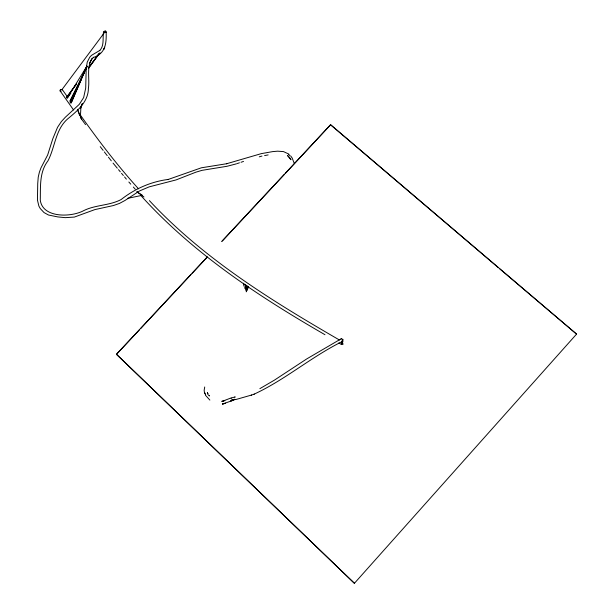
<?xml version="1.0" encoding="UTF-8"?>
<svg xmlns="http://www.w3.org/2000/svg" width="614" height="614" viewBox="0 0 614 614"><rect width="100%" height="100%" fill="white"/><g stroke="black" fill="none" stroke-linecap="round" stroke-linejoin="round"><path stroke-width="0.92" d="M168.489 179.395C150.99 181.614 134.888 188.744 121.081 199.573C109.576 205.629 95.884 204.777 84.179 210.395C71.232 217.617 42.404 218.123 40.271 200.041C40.631 186.641 39.227 172.235 47.946 160.868C55.099 147.268 55.306 129.907 67.433 119.108C76.98 111.195 88.378 101.962 88.401 88.301C89.982 78.17 85.668 65.383 93.558 57.225L93.205 57.555C105.478 53.479 106.498 43.84 106.168 32.197L103.505 31.897C102.53 38.436 104.472 45.912 99.568 50.663L99.921 50.356L91.463 55.375L89.736 57.209L87.249 62.091L86.19 68.898L85.699 88.124L83.642 97.595L79.298 104.326L65.307 117.274L61.346 121.61L57.539 127.313L52.781 138.802L47.662 154.974L40.931 167.967L39.342 172.357L38.237 177.147L37.73 183.525L37.446 200.095L38.882 206.081L40.286 208.576L44.024 212.567L48.491 215.015L57.739 216.911L65.268 217.655L74.378 217.072L94.901 209.589L113.383 205.552L119.469 203.418L124.995 200.463L139.462 190.977L149.125 186.879L176.072 179.917L195.851 172.189L201.983 170.347L227.011 166.287L236.513 163.815M80.411 116.507L80.964 106.253M204.715 386.981L204.155 390.251L204.424 392.392M244.679 288.273L245.539 284.62M232.859 399.791L232.491 400.543L233.642 399.967L231.478 400.144L235.477 399.43M234.809 397.089L235.208 396.928L230.872 398.087L231.294 398.187M245.462 288.81L246.521 285.295M245.37 288.818L246.506 285.295M80.603 108.402L82.153 103.881M104.702 47.224L104.027 49.112L104.633 47.416M246.13 289.562L247.48 286.009L245.753 290.437M231.969 400.52L232.153 400.036M86.981 66.197L71.147 103.045L86.935 66.059L70.134 103.022L81.424 78.868M246.567 290.982L248.47 286.677L246.176 291.834M80.833 107.082L82.353 103.712M343.103 339.404L342.435 339.404M83.443 74.555L84.248 72.828M85.86 69.374L87.073 66.788M86.935 66.596L69.919 101.279L77.702 86.144M79.858 81.938L80.726 80.25M89.352 63.426L91.939 58.384M67.471 97.726L86.797 66.327M205.644 394.695L204.6 392.661L204.953 393.835M66.98 98.532L70.871 93.082M88.662 68.154L99.23 53.357M76.543 83.88L66.35 97.634L76.604 83.949M88.439 67.839L89.575 66.312M90.711 64.785L98.639 54.086M61.891 89.705L104.265 32.818M88.577 67.985L99.982 52.781M207.21 257.005L116.445 354.309L354.408 583.3L576.569 334.1L330.624 124.696L221.577 241.601M116.445 354.309L139.416 329.864M140.721 328.467L190.969 274.588M192.274 273.192L207.286 257.097M222.299 241.01L284.297 174.537M285.602 173.14L330.624 124.696M254.066 394.18C285.333 379.736 311.751 356.465 342.758 341.277M341.215 338.767L306.731 358.921L274.328 380.196L259.868 388.647M576.569 334.1L499.85 268.955M103.551 31.936L106.168 32.197M230.48 398.179L222.959 401.049M231.639 400.835L222.514 404.05L223.028 403.92M241.018 162.28L243.528 161.413M235.676 399.584L251.602 395.032M251.249 395.163L254.357 394.081M237.242 163.562L239.452 162.817M168.221 179.457L201.361 167.799L226.773 163.715M223.12 401.003L224.816 400.535L221.754 401.372L222.276 401.241M223.864 403.69L225.53 403.237L222.514 404.05M259.277 156.816L261.948 156.086M207.386 392.791L207.931 394.104L207.386 392.791L207.739 393.751M226.474 163.785L261.341 153.623L272.585 151.627L277.612 151.174L283.507 151.604L288.856 154.099M127.658 198.345L141.466 195.467M264.603 155.588L268.149 154.912M339.465 340.01C271.426 300.668 203.38 258.601 149.409 200.624M324.983 334.714C259.131 296.669 194.546 254.265 142.901 197.762L140.982 195.62M338.844 342.927L341.292 344.377A1.428 1.412 27.2 0 0 343.241 343.878M136.953 191.798L142.387 195.275M136.953 191.837L143.952 196.971M330.631 124.865L498.391 267.712M209.858 400.082L205.452 395.239M116.576 354.355L354.408 583.3M209.105 395.677L209.389 395.961L208.63 395.025M288.695 154.459L289.816 155.58M138.526 188.82C117.374 165.481 98.278 140.368 80.104 114.665M128.848 182.013L130.767 184.162M133.322 187.024L135.233 189.173M113.053 163.101L117.289 168.205M118.494 169.656L120.313 171.843M121.526 173.302L123.337 175.489M124.55 176.939L126.361 179.127M100.243 146.662L103.152 150.399M104.319 151.896L107.227 155.634M108.394 157.123L111.303 160.86M84.686 123.452L85.553 124.657M84.248 122.854L80.365 117.435M62.39 89.728L66.819 95.961M73.55 109.96L60.08 90.795A1.305 1.182 -35.2 0 1 60.648 89.506M290.675 155.918L292.164 158.036L294.198 163.24M77.464 109.307L81.654 119.239M77.763 110.274L79.713 115.647M243.735 283.238L243.827 286.063M341.99 340.808L342.013 343.157M61.078 91.302A1.305 0.645 -33.8 0 1 60.187 90.933A1.305 0.645 -33.8 0 1 61.27 89.767A1.305 0.645 -33.8 0 1 62.444 89.836M341.031 339.212A1.474 0.714 60.5 0 1 341.998 338.928A1.474 0.714 60.5 0 1 342.942 340.732A1.474 0.714 60.5 0 1 342.067 341.184M104.933 30.7A1.366 1.266 70.6 0 1 106.107 32.22M341.323 344.293L342.727 341.937L341.323 344.293M287.575 155.603C294.014 164.053 289.931 157.169 287.575 155.603M234.333 399.269L231.831 400.489L233.335 400.244L234.464 399.676L234.333 399.269M232.176 400.612L230.826 400.827L232.176 400.612"/></g></svg>
